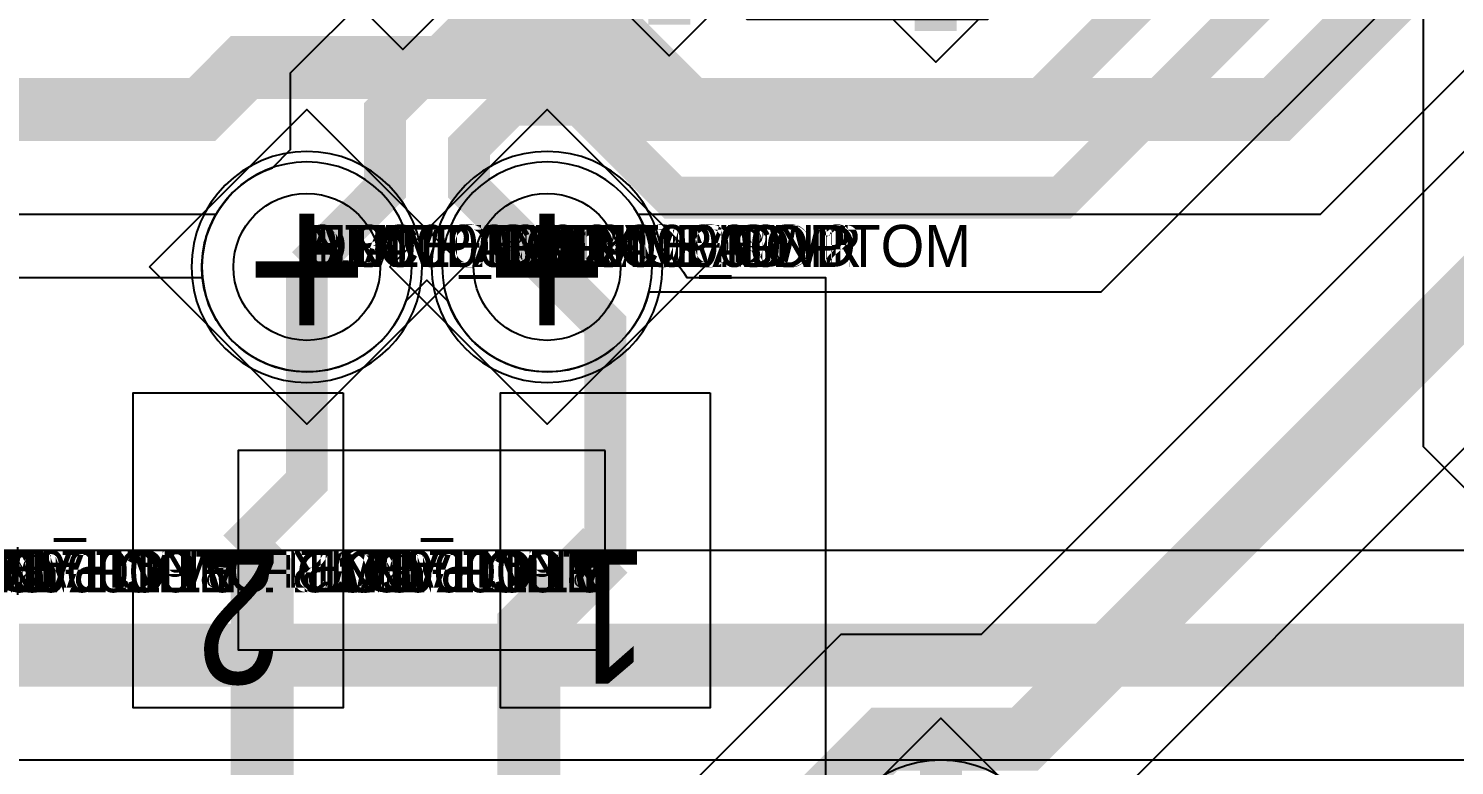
# Model space of a CAD drawing. Extents: x 0 to 323, y 0 to 320.
# Drawn here: x 139.61 to 146.41, y 211.63 to 215.14 of the extents above; entities that cross this region are included whole.
import ezdxf
from ezdxf.enums import TextEntityAlignment as Align

# ---------------------------------------------------------------- set-up
doc = ezdxf.new("R2010")
doc.units = 0
doc.header["$MEASUREMENT"] = 0
doc.layers.get('0').update_dxf_attribs({"linetype": 'CONTINUOUS'})
for name, color, linetype in [('CDN_FIGURES', 7, 'CONTINUOUS'), ('ETCH_BOTTOM', 7, 'CONTINUOUS'), ('ETCH_GND', 3, 'CONTINUOUS'), ('ETCH_INT1', 4, 'CONTINUOUS'), ('ETCH_INT2', 5, 'CONTINUOUS'), ('ETCH_PWR', 6, 'CONTINUOUS'), ('ETCH_TOP', 2, 'CONTINUOUS'), ('MANUFACTURING_NCLEGEND-1-6', 8, 'CONTINUOUS'), ('PACKAGE_GEOMETRY_ASSEMBLY_TOP', 11, 'CONTINUOUS'), ('PACKAGE_GEOMETRY_PIN_NUMBER', 9, 'CONTINUOUS')]:
    doc.layers.add(name, color=color, linetype=linetype)

# ---------------------------------------------------------------- blocks, each defined once
blk = doc.blocks.new('PAD_INFO')
for tag in ['SHAPE_TYPE', 'PAD_HEIGHT', 'PAD_LAYER', 'PAD_TYPE', 'PAD_WIDTH']:
    blk.add_attdef(tag, (0, 0), '', height=0.2)
at = {"flags": 2}
blk.add_attdef('CDN_TYPE', (0, 0), '', height=0.2, dxfattribs=at)
blk = doc.blocks.new('DRILL_INFO')
at = {"flags": 2}
blk.add_attdef('CDN_TYPE', (0, 0), '', height=0.2, dxfattribs=at)
for tag in ['FSHAPE', 'FCHAR', 'DRILL_HEIGHT', 'DIAMETER', 'PLATED', 'DRILL_WIDTH']:
    blk.add_attdef(tag, (0, 0), '', height=0.2)
blk = doc.blocks.new('VIA0700X0300')
at = {"layer": 'ETCH_BOTTOM'}
blk.add_circle((0, 0), 0.35, dxfattribs=at)
at = {"layer": 'ETCH_GND'}
blk.add_circle((0, 0), 0.35, dxfattribs=at)
at = {"layer": 'ETCH_INT1'}
blk.add_circle((0, 0), 0.35, dxfattribs=at)
at = {"layer": 'ETCH_INT2'}
blk.add_circle((0, 0), 0.35, dxfattribs=at)
at = {"layer": 'ETCH_PWR'}
blk.add_circle((0, 0), 0.35, dxfattribs=at)
at = {"layer": 'ETCH_TOP'}
blk.add_circle((0, 0), 0.35, dxfattribs=at)
ref = blk.add_blockref('PAD_INFO', (0, 0))
ref.add_attrib('PAD_LAYER', 'ETCH_TOP', (0, 0), dxfattribs={"height": 0.2})
ref.add_attrib('SHAPE_TYPE', 'NULL', (0, 0), dxfattribs={"height": 0.2})
ref.add_attrib('PAD_TYPE', 'ANTIPAD', (0, 0), dxfattribs={"height": 0.2})
ref.add_attrib('PAD_WIDTH', '0.000000', (0, 0), dxfattribs={"height": 0.2})
ref.add_attrib('PAD_HEIGHT', '0.000000', (0, 0), dxfattribs={"height": 0.2})
ref = blk.add_blockref('PAD_INFO', (0, 0))
ref.add_attrib('PAD_LAYER', 'ETCH_GND', (0, 0), dxfattribs={"height": 0.2})
ref.add_attrib('SHAPE_TYPE', 'NULL', (0, 0), dxfattribs={"height": 0.2})
ref.add_attrib('PAD_TYPE', 'ANTIPAD', (0, 0), dxfattribs={"height": 0.2})
ref.add_attrib('PAD_WIDTH', '0.000000', (0, 0), dxfattribs={"height": 0.2})
ref.add_attrib('PAD_HEIGHT', '0.000000', (0, 0), dxfattribs={"height": 0.2})
ref = blk.add_blockref('PAD_INFO', (0, 0))
ref.add_attrib('PAD_LAYER', 'ETCH_INT1', (0, 0), dxfattribs={"height": 0.2})
ref.add_attrib('SHAPE_TYPE', 'NULL', (0, 0), dxfattribs={"height": 0.2})
ref.add_attrib('PAD_TYPE', 'ANTIPAD', (0, 0), dxfattribs={"height": 0.2})
ref.add_attrib('PAD_WIDTH', '0.000000', (0, 0), dxfattribs={"height": 0.2})
ref.add_attrib('PAD_HEIGHT', '0.000000', (0, 0), dxfattribs={"height": 0.2})
ref = blk.add_blockref('PAD_INFO', (0, 0))
ref.add_attrib('PAD_LAYER', 'ETCH_INT2', (0, 0), dxfattribs={"height": 0.2})
ref.add_attrib('SHAPE_TYPE', 'NULL', (0, 0), dxfattribs={"height": 0.2})
ref.add_attrib('PAD_TYPE', 'ANTIPAD', (0, 0), dxfattribs={"height": 0.2})
ref.add_attrib('PAD_WIDTH', '0.000000', (0, 0), dxfattribs={"height": 0.2})
ref.add_attrib('PAD_HEIGHT', '0.000000', (0, 0), dxfattribs={"height": 0.2})
ref = blk.add_blockref('PAD_INFO', (0, 0))
ref.add_attrib('PAD_LAYER', 'ETCH_PWR', (0, 0), dxfattribs={"height": 0.2})
ref.add_attrib('SHAPE_TYPE', 'NULL', (0, 0), dxfattribs={"height": 0.2})
ref.add_attrib('PAD_TYPE', 'ANTIPAD', (0, 0), dxfattribs={"height": 0.2})
ref.add_attrib('PAD_WIDTH', '0.000000', (0, 0), dxfattribs={"height": 0.2})
ref.add_attrib('PAD_HEIGHT', '0.000000', (0, 0), dxfattribs={"height": 0.2})
ref = blk.add_blockref('PAD_INFO', (0, 0))
ref.add_attrib('PAD_LAYER', 'ETCH_BOTTOM', (0, 0), dxfattribs={"height": 0.2})
ref.add_attrib('SHAPE_TYPE', 'NULL', (0, 0), dxfattribs={"height": 0.2})
ref.add_attrib('PAD_TYPE', 'ANTIPAD', (0, 0), dxfattribs={"height": 0.2})
ref.add_attrib('PAD_WIDTH', '0.000000', (0, 0), dxfattribs={"height": 0.2})
ref.add_attrib('PAD_HEIGHT', '0.000000', (0, 0), dxfattribs={"height": 0.2})
ref = blk.add_blockref('PAD_INFO', (0, 0))
ref.add_attrib('PAD_LAYER', 'ETCH_TOP', (0, 0), dxfattribs={"height": 0.2})
ref.add_attrib('SHAPE_TYPE', 'NULL', (0, 0), dxfattribs={"height": 0.2})
ref.add_attrib('PAD_TYPE', 'THERMAL', (0, 0), dxfattribs={"height": 0.2})
ref.add_attrib('PAD_WIDTH', '0.000000', (0, 0), dxfattribs={"height": 0.2})
ref.add_attrib('PAD_HEIGHT', '0.000000', (0, 0), dxfattribs={"height": 0.2})
ref = blk.add_blockref('PAD_INFO', (0, 0))
ref.add_attrib('PAD_LAYER', 'ETCH_GND', (0, 0), dxfattribs={"height": 0.2})
ref.add_attrib('SHAPE_TYPE', 'NULL', (0, 0), dxfattribs={"height": 0.2})
ref.add_attrib('PAD_TYPE', 'THERMAL', (0, 0), dxfattribs={"height": 0.2})
ref.add_attrib('PAD_WIDTH', '0.000000', (0, 0), dxfattribs={"height": 0.2})
ref.add_attrib('PAD_HEIGHT', '0.000000', (0, 0), dxfattribs={"height": 0.2})
ref = blk.add_blockref('PAD_INFO', (0, 0))
ref.add_attrib('PAD_LAYER', 'ETCH_INT1', (0, 0), dxfattribs={"height": 0.2})
ref.add_attrib('SHAPE_TYPE', 'NULL', (0, 0), dxfattribs={"height": 0.2})
ref.add_attrib('PAD_TYPE', 'THERMAL', (0, 0), dxfattribs={"height": 0.2})
ref.add_attrib('PAD_WIDTH', '0.000000', (0, 0), dxfattribs={"height": 0.2})
ref.add_attrib('PAD_HEIGHT', '0.000000', (0, 0), dxfattribs={"height": 0.2})
ref = blk.add_blockref('PAD_INFO', (0, 0))
ref.add_attrib('PAD_LAYER', 'ETCH_INT2', (0, 0), dxfattribs={"height": 0.2})
ref.add_attrib('SHAPE_TYPE', 'NULL', (0, 0), dxfattribs={"height": 0.2})
ref.add_attrib('PAD_TYPE', 'THERMAL', (0, 0), dxfattribs={"height": 0.2})
ref.add_attrib('PAD_WIDTH', '0.000000', (0, 0), dxfattribs={"height": 0.2})
ref.add_attrib('PAD_HEIGHT', '0.000000', (0, 0), dxfattribs={"height": 0.2})
ref = blk.add_blockref('PAD_INFO', (0, 0))
ref.add_attrib('PAD_LAYER', 'ETCH_PWR', (0, 0), dxfattribs={"height": 0.2})
ref.add_attrib('SHAPE_TYPE', 'NULL', (0, 0), dxfattribs={"height": 0.2})
ref.add_attrib('PAD_TYPE', 'THERMAL', (0, 0), dxfattribs={"height": 0.2})
ref.add_attrib('PAD_WIDTH', '0.000000', (0, 0), dxfattribs={"height": 0.2})
ref.add_attrib('PAD_HEIGHT', '0.000000', (0, 0), dxfattribs={"height": 0.2})
ref = blk.add_blockref('PAD_INFO', (0, 0))
ref.add_attrib('PAD_LAYER', 'ETCH_BOTTOM', (0, 0), dxfattribs={"height": 0.2})
ref.add_attrib('SHAPE_TYPE', 'NULL', (0, 0), dxfattribs={"height": 0.2})
ref.add_attrib('PAD_TYPE', 'THERMAL', (0, 0), dxfattribs={"height": 0.2})
ref.add_attrib('PAD_WIDTH', '0.000000', (0, 0), dxfattribs={"height": 0.2})
ref.add_attrib('PAD_HEIGHT', '0.000000', (0, 0), dxfattribs={"height": 0.2})
ref = blk.add_blockref('PAD_INFO', (0, 0))
ref.add_attrib('PAD_LAYER', 'ETCH_TOP', (0, 0), dxfattribs={"height": 0.2})
ref.add_attrib('SHAPE_TYPE', 'CIRCLE', (0, 0), dxfattribs={"height": 0.2})
ref.add_attrib('PAD_TYPE', 'REGULAR', (0, 0), dxfattribs={"height": 0.2})
ref.add_attrib('PAD_WIDTH', '0.700000', (0, 0), dxfattribs={"height": 0.2})
ref.add_attrib('PAD_HEIGHT', '0.700000', (0, 0), dxfattribs={"height": 0.2})
ref = blk.add_blockref('PAD_INFO', (0, 0))
ref.add_attrib('PAD_LAYER', 'ETCH_GND', (0, 0), dxfattribs={"height": 0.2})
ref.add_attrib('SHAPE_TYPE', 'CIRCLE', (0, 0), dxfattribs={"height": 0.2})
ref.add_attrib('PAD_TYPE', 'REGULAR', (0, 0), dxfattribs={"height": 0.2})
ref.add_attrib('PAD_WIDTH', '0.700000', (0, 0), dxfattribs={"height": 0.2})
ref.add_attrib('PAD_HEIGHT', '0.700000', (0, 0), dxfattribs={"height": 0.2})
ref = blk.add_blockref('PAD_INFO', (0, 0))
ref.add_attrib('PAD_LAYER', 'ETCH_INT1', (0, 0), dxfattribs={"height": 0.2})
ref.add_attrib('SHAPE_TYPE', 'CIRCLE', (0, 0), dxfattribs={"height": 0.2})
ref.add_attrib('PAD_TYPE', 'REGULAR', (0, 0), dxfattribs={"height": 0.2})
ref.add_attrib('PAD_WIDTH', '0.700000', (0, 0), dxfattribs={"height": 0.2})
ref.add_attrib('PAD_HEIGHT', '0.700000', (0, 0), dxfattribs={"height": 0.2})
ref = blk.add_blockref('PAD_INFO', (0, 0))
ref.add_attrib('PAD_LAYER', 'ETCH_INT2', (0, 0), dxfattribs={"height": 0.2})
ref.add_attrib('SHAPE_TYPE', 'CIRCLE', (0, 0), dxfattribs={"height": 0.2})
ref.add_attrib('PAD_TYPE', 'REGULAR', (0, 0), dxfattribs={"height": 0.2})
ref.add_attrib('PAD_WIDTH', '0.700000', (0, 0), dxfattribs={"height": 0.2})
ref.add_attrib('PAD_HEIGHT', '0.700000', (0, 0), dxfattribs={"height": 0.2})
ref = blk.add_blockref('PAD_INFO', (0, 0))
ref.add_attrib('PAD_LAYER', 'ETCH_PWR', (0, 0), dxfattribs={"height": 0.2})
ref.add_attrib('SHAPE_TYPE', 'CIRCLE', (0, 0), dxfattribs={"height": 0.2})
ref.add_attrib('PAD_TYPE', 'REGULAR', (0, 0), dxfattribs={"height": 0.2})
ref.add_attrib('PAD_WIDTH', '0.700000', (0, 0), dxfattribs={"height": 0.2})
ref.add_attrib('PAD_HEIGHT', '0.700000', (0, 0), dxfattribs={"height": 0.2})
ref = blk.add_blockref('PAD_INFO', (0, 0))
ref.add_attrib('PAD_LAYER', 'ETCH_BOTTOM', (0, 0), dxfattribs={"height": 0.2})
ref.add_attrib('SHAPE_TYPE', 'CIRCLE', (0, 0), dxfattribs={"height": 0.2})
ref.add_attrib('PAD_TYPE', 'REGULAR', (0, 0), dxfattribs={"height": 0.2})
ref.add_attrib('PAD_WIDTH', '0.700000', (0, 0), dxfattribs={"height": 0.2})
ref.add_attrib('PAD_HEIGHT', '0.700000', (0, 0), dxfattribs={"height": 0.2})
ref = blk.add_blockref('DRILL_INFO', (0, 0))
ref.add_attrib('DIAMETER', '0.300000', (0, 0), dxfattribs={"height": 0.2})
ref.add_attrib('PLATED', 'PLATED', (0, 0), dxfattribs={"height": 0.2})
ref.add_attrib('FSHAPE', 'DIAMOND', (0, 0), dxfattribs={"height": 0.2})
ref.add_attrib('FCHAR', '+', (0, 0), dxfattribs={"height": 0.2})
ref.add_attrib('DRILL_WIDTH', '1.500000', (0, 0), dxfattribs={"height": 0.2})
ref.add_attrib('DRILL_HEIGHT', '1.500000', (0, 0), dxfattribs={"height": 0.2})
for tag in ['CDN_TYPE', 'PIN']:
    blk.add_attdef(tag, (0, 0), '', height=0.2)
at = {"flags": 2}
for tag in ['PSTKNAME', 'BBV']:
    blk.add_attdef(tag, (0, 0), '', height=0.2, dxfattribs=at)
blk = doc.blocks.new('FIGURE_DIAMOND')
at = {"layer": 'CDN_FIGURES'}
blk.add_lwpolyline([(-0.5, 0), (0, 0.5), (0.5, 0), (0, -0.5)], close=True, dxfattribs=at)
blk = doc.blocks.new('RC1000X1500TS')
at = {"layer": 'ETCH_TOP'}
blk.add_lwpolyline([(-0.5, -0.75), (-0.5, 0.75), (0.5, 0.75), (0.5, -0.75)], close=True, dxfattribs=at)
ref = blk.add_blockref('PAD_INFO', (0, 0))
ref.add_attrib('PAD_LAYER', 'ETCH_TOP', (0, 0), dxfattribs={"height": 0.2})
ref.add_attrib('SHAPE_TYPE', 'NULL', (0, 0), dxfattribs={"height": 0.2})
ref.add_attrib('PAD_TYPE', 'ANTIPAD', (0, 0), dxfattribs={"height": 0.2})
ref.add_attrib('PAD_WIDTH', '0.000000', (0, 0), dxfattribs={"height": 0.2})
ref.add_attrib('PAD_HEIGHT', '0.000000', (0, 0), dxfattribs={"height": 0.2})
ref = blk.add_blockref('PAD_INFO', (0, 0))
ref.add_attrib('PAD_LAYER', 'ETCH_GND', (0, 0), dxfattribs={"height": 0.2})
ref.add_attrib('SHAPE_TYPE', 'NULL', (0, 0), dxfattribs={"height": 0.2})
ref.add_attrib('PAD_TYPE', 'ANTIPAD', (0, 0), dxfattribs={"height": 0.2})
ref.add_attrib('PAD_WIDTH', '0.000000', (0, 0), dxfattribs={"height": 0.2})
ref.add_attrib('PAD_HEIGHT', '0.000000', (0, 0), dxfattribs={"height": 0.2})
ref = blk.add_blockref('PAD_INFO', (0, 0))
ref.add_attrib('PAD_LAYER', 'ETCH_INT1', (0, 0), dxfattribs={"height": 0.2})
ref.add_attrib('SHAPE_TYPE', 'NULL', (0, 0), dxfattribs={"height": 0.2})
ref.add_attrib('PAD_TYPE', 'ANTIPAD', (0, 0), dxfattribs={"height": 0.2})
ref.add_attrib('PAD_WIDTH', '0.000000', (0, 0), dxfattribs={"height": 0.2})
ref.add_attrib('PAD_HEIGHT', '0.000000', (0, 0), dxfattribs={"height": 0.2})
ref = blk.add_blockref('PAD_INFO', (0, 0))
ref.add_attrib('PAD_LAYER', 'ETCH_INT2', (0, 0), dxfattribs={"height": 0.2})
ref.add_attrib('SHAPE_TYPE', 'NULL', (0, 0), dxfattribs={"height": 0.2})
ref.add_attrib('PAD_TYPE', 'ANTIPAD', (0, 0), dxfattribs={"height": 0.2})
ref.add_attrib('PAD_WIDTH', '0.000000', (0, 0), dxfattribs={"height": 0.2})
ref.add_attrib('PAD_HEIGHT', '0.000000', (0, 0), dxfattribs={"height": 0.2})
ref = blk.add_blockref('PAD_INFO', (0, 0))
ref.add_attrib('PAD_LAYER', 'ETCH_PWR', (0, 0), dxfattribs={"height": 0.2})
ref.add_attrib('SHAPE_TYPE', 'NULL', (0, 0), dxfattribs={"height": 0.2})
ref.add_attrib('PAD_TYPE', 'ANTIPAD', (0, 0), dxfattribs={"height": 0.2})
ref.add_attrib('PAD_WIDTH', '0.000000', (0, 0), dxfattribs={"height": 0.2})
ref.add_attrib('PAD_HEIGHT', '0.000000', (0, 0), dxfattribs={"height": 0.2})
ref = blk.add_blockref('PAD_INFO', (0, 0))
ref.add_attrib('PAD_LAYER', 'ETCH_BOTTOM', (0, 0), dxfattribs={"height": 0.2})
ref.add_attrib('SHAPE_TYPE', 'NULL', (0, 0), dxfattribs={"height": 0.2})
ref.add_attrib('PAD_TYPE', 'ANTIPAD', (0, 0), dxfattribs={"height": 0.2})
ref.add_attrib('PAD_WIDTH', '0.000000', (0, 0), dxfattribs={"height": 0.2})
ref.add_attrib('PAD_HEIGHT', '0.000000', (0, 0), dxfattribs={"height": 0.2})
ref = blk.add_blockref('PAD_INFO', (0, 0))
ref.add_attrib('PAD_LAYER', 'ETCH_TOP', (0, 0), dxfattribs={"height": 0.2})
ref.add_attrib('SHAPE_TYPE', 'NULL', (0, 0), dxfattribs={"height": 0.2})
ref.add_attrib('PAD_TYPE', 'THERMAL', (0, 0), dxfattribs={"height": 0.2})
ref.add_attrib('PAD_WIDTH', '0.000000', (0, 0), dxfattribs={"height": 0.2})
ref.add_attrib('PAD_HEIGHT', '0.000000', (0, 0), dxfattribs={"height": 0.2})
ref = blk.add_blockref('PAD_INFO', (0, 0))
ref.add_attrib('PAD_LAYER', 'ETCH_GND', (0, 0), dxfattribs={"height": 0.2})
ref.add_attrib('SHAPE_TYPE', 'NULL', (0, 0), dxfattribs={"height": 0.2})
ref.add_attrib('PAD_TYPE', 'THERMAL', (0, 0), dxfattribs={"height": 0.2})
ref.add_attrib('PAD_WIDTH', '0.000000', (0, 0), dxfattribs={"height": 0.2})
ref.add_attrib('PAD_HEIGHT', '0.000000', (0, 0), dxfattribs={"height": 0.2})
ref = blk.add_blockref('PAD_INFO', (0, 0))
ref.add_attrib('PAD_LAYER', 'ETCH_INT1', (0, 0), dxfattribs={"height": 0.2})
ref.add_attrib('SHAPE_TYPE', 'NULL', (0, 0), dxfattribs={"height": 0.2})
ref.add_attrib('PAD_TYPE', 'THERMAL', (0, 0), dxfattribs={"height": 0.2})
ref.add_attrib('PAD_WIDTH', '0.000000', (0, 0), dxfattribs={"height": 0.2})
ref.add_attrib('PAD_HEIGHT', '0.000000', (0, 0), dxfattribs={"height": 0.2})
ref = blk.add_blockref('PAD_INFO', (0, 0))
ref.add_attrib('PAD_LAYER', 'ETCH_INT2', (0, 0), dxfattribs={"height": 0.2})
ref.add_attrib('SHAPE_TYPE', 'NULL', (0, 0), dxfattribs={"height": 0.2})
ref.add_attrib('PAD_TYPE', 'THERMAL', (0, 0), dxfattribs={"height": 0.2})
ref.add_attrib('PAD_WIDTH', '0.000000', (0, 0), dxfattribs={"height": 0.2})
ref.add_attrib('PAD_HEIGHT', '0.000000', (0, 0), dxfattribs={"height": 0.2})
ref = blk.add_blockref('PAD_INFO', (0, 0))
ref.add_attrib('PAD_LAYER', 'ETCH_PWR', (0, 0), dxfattribs={"height": 0.2})
ref.add_attrib('SHAPE_TYPE', 'NULL', (0, 0), dxfattribs={"height": 0.2})
ref.add_attrib('PAD_TYPE', 'THERMAL', (0, 0), dxfattribs={"height": 0.2})
ref.add_attrib('PAD_WIDTH', '0.000000', (0, 0), dxfattribs={"height": 0.2})
ref.add_attrib('PAD_HEIGHT', '0.000000', (0, 0), dxfattribs={"height": 0.2})
ref = blk.add_blockref('PAD_INFO', (0, 0))
ref.add_attrib('PAD_LAYER', 'ETCH_BOTTOM', (0, 0), dxfattribs={"height": 0.2})
ref.add_attrib('SHAPE_TYPE', 'NULL', (0, 0), dxfattribs={"height": 0.2})
ref.add_attrib('PAD_TYPE', 'THERMAL', (0, 0), dxfattribs={"height": 0.2})
ref.add_attrib('PAD_WIDTH', '0.000000', (0, 0), dxfattribs={"height": 0.2})
ref.add_attrib('PAD_HEIGHT', '0.000000', (0, 0), dxfattribs={"height": 0.2})
ref = blk.add_blockref('PAD_INFO', (0, 0))
ref.add_attrib('PAD_LAYER', 'ETCH_GND', (0, 0), dxfattribs={"height": 0.2})
ref.add_attrib('SHAPE_TYPE', 'NULL', (0, 0), dxfattribs={"height": 0.2})
ref.add_attrib('PAD_TYPE', 'REGULAR', (0, 0), dxfattribs={"height": 0.2})
ref.add_attrib('PAD_WIDTH', '0.000000', (0, 0), dxfattribs={"height": 0.2})
ref.add_attrib('PAD_HEIGHT', '0.000000', (0, 0), dxfattribs={"height": 0.2})
ref = blk.add_blockref('PAD_INFO', (0, 0))
ref.add_attrib('PAD_LAYER', 'ETCH_INT1', (0, 0), dxfattribs={"height": 0.2})
ref.add_attrib('SHAPE_TYPE', 'NULL', (0, 0), dxfattribs={"height": 0.2})
ref.add_attrib('PAD_TYPE', 'REGULAR', (0, 0), dxfattribs={"height": 0.2})
ref.add_attrib('PAD_WIDTH', '0.000000', (0, 0), dxfattribs={"height": 0.2})
ref.add_attrib('PAD_HEIGHT', '0.000000', (0, 0), dxfattribs={"height": 0.2})
ref = blk.add_blockref('PAD_INFO', (0, 0))
ref.add_attrib('PAD_LAYER', 'ETCH_INT2', (0, 0), dxfattribs={"height": 0.2})
ref.add_attrib('SHAPE_TYPE', 'NULL', (0, 0), dxfattribs={"height": 0.2})
ref.add_attrib('PAD_TYPE', 'REGULAR', (0, 0), dxfattribs={"height": 0.2})
ref.add_attrib('PAD_WIDTH', '0.000000', (0, 0), dxfattribs={"height": 0.2})
ref.add_attrib('PAD_HEIGHT', '0.000000', (0, 0), dxfattribs={"height": 0.2})
ref = blk.add_blockref('PAD_INFO', (0, 0))
ref.add_attrib('PAD_LAYER', 'ETCH_PWR', (0, 0), dxfattribs={"height": 0.2})
ref.add_attrib('SHAPE_TYPE', 'NULL', (0, 0), dxfattribs={"height": 0.2})
ref.add_attrib('PAD_TYPE', 'REGULAR', (0, 0), dxfattribs={"height": 0.2})
ref.add_attrib('PAD_WIDTH', '0.000000', (0, 0), dxfattribs={"height": 0.2})
ref.add_attrib('PAD_HEIGHT', '0.000000', (0, 0), dxfattribs={"height": 0.2})
ref = blk.add_blockref('PAD_INFO', (0, 0))
ref.add_attrib('PAD_LAYER', 'ETCH_BOTTOM', (0, 0), dxfattribs={"height": 0.2})
ref.add_attrib('SHAPE_TYPE', 'NULL', (0, 0), dxfattribs={"height": 0.2})
ref.add_attrib('PAD_TYPE', 'REGULAR', (0, 0), dxfattribs={"height": 0.2})
ref.add_attrib('PAD_WIDTH', '0.000000', (0, 0), dxfattribs={"height": 0.2})
ref.add_attrib('PAD_HEIGHT', '0.000000', (0, 0), dxfattribs={"height": 0.2})
ref = blk.add_blockref('DRILL_INFO', (0, 0))
ref.add_attrib('DIAMETER', '0.000000', (0, 0), dxfattribs={"height": 0.2})
ref.add_attrib('PLATED', 'PLATED', (0, 0), dxfattribs={"height": 0.2})
ref.add_attrib('FSHAPE', 'NULL', (0, 0), dxfattribs={"height": 0.2})
ref.add_attrib('DRILL_WIDTH', '0.000000', (0, 0), dxfattribs={"height": 0.2})
ref.add_attrib('DRILL_HEIGHT', '0.000000', (0, 0), dxfattribs={"height": 0.2})
ref = blk.add_blockref('PAD_INFO', (0, 0))
ref.add_attrib('PAD_LAYER', 'ETCH_TOP', (0, 0), dxfattribs={"height": 0.2})
ref.add_attrib('SHAPE_TYPE', 'RECTANGLE', (0, 0), dxfattribs={"height": 0.2})
ref.add_attrib('PAD_TYPE', 'REGULAR', (0, 0), dxfattribs={"height": 0.2})
ref.add_attrib('PAD_WIDTH', '1.000000', (0, 0), dxfattribs={"height": 0.2})
ref.add_attrib('PAD_HEIGHT', '1.500000', (0, 0), dxfattribs={"height": 0.2})
for tag in ['CDN_TYPE', 'PIN']:
    blk.add_attdef(tag, (0, 0), '', height=0.2)
at = {"flags": 2}
for tag in ['PSTKNAME', 'BBV']:
    blk.add_attdef(tag, (0, 0), '', height=0.2, dxfattribs=at)
blk = doc.blocks.new('F56')
at = {"layer": 'PACKAGE_GEOMETRY_ASSEMBLY_TOP'}
blk.add_lwpolyline([(0, -0.475), (1.75, -0.475), (1.75, 0.475), (0, 0.475)], close=True, dxfattribs=at)
at = {"layer": 'ETCH_TOP'}
ref = blk.add_blockref('RC1000X1500TS', (0, 0), dxfattribs=at)
ref.add_attrib('CDN_TYPE', 'PIN', (0, 0), dxfattribs={"height": 0.2})
ref.add_attrib('PIN', '1', (0, 0), dxfattribs={"height": 0.2})
ref = blk.add_blockref('RC1000X1500TS', (1.75, 0), dxfattribs=at)
ref.add_attrib('CDN_TYPE', 'PIN', (0, 0), dxfattribs={"height": 0.2})
ref.add_attrib('PIN', '2', (0, 0), dxfattribs={"height": 0.2})
at = {"flags": 2}
for tag in ['SYMBOL_TYPE', 'CDN_TYPE', 'REFDES']:
    blk.add_attdef(tag, (0, 0), '', height=0.2, dxfattribs=at)

msp = doc.modelspace()

# ---------------------------------------------------------------- linework, layer by layer
at = {"layer": 'ETCH_BOTTOM'}
for points, format in [([(151.6075, 207.8034), (146.2625, 213.1484), (146.2625, 219.6484), (142.0538, 223.857, -0.260264), (141.7127, 223.4431), (141.7127, 222.6554), (137.8625, 222.6554), (137.8625, 225.2556), (138.2668, 225.2556, -0.606295), (139.2819, 225.5748), (139.3369, 225.5198, -0.129547), (139.4909, 225.2556), (140.8975, 225.2556), (140.8975, 227.0113, -1.558329), (141.8977, 227.0113), (141.8977, 225.4276), (142.1579, 225.1674, -1.508161), (142.8745, 224.4508), (147.2627, 220.0626)], "xyb"), ([(141.3976, 215.1897, 0.2, 0.2, 0), (141.3976, 215.7905, 0.2, 0.2, 0)], "xyseb"), ([(142.6676, 215.1597, 0.2, 0.2, 0), (142.6676, 215.7605, 0.2, 0.2, 0)], "xyseb"), ([(143.9376, 215.1297, 0.2, 0.2, 0), (143.9376, 215.7305, 0.2, 0.2, 0)], "xyseb"), ([(143.9626, 211.1055, 0.2, 0.2, 0), (143.9626, 211.7063, 0.2, 0.2, 0)], "xyseb")]:
    msp.add_lwpolyline(points, format=format, dxfattribs=at)
for points in [[(141.4902, 214.0055, 1), (140.39, 214.0055, 1)], [(142.6353, 214.0055, 1), (141.5351, 214.0055, 1)], [(144.5127, 211.1055, 1), (143.4125, 211.1055, 1)]]:
    msp.add_lwpolyline(points, format="xyb", close=True, dxfattribs=at)
at = {"layer": 'ETCH_GND'}
for points in [[(141.4402, 214.0055, 1), (140.44, 214.0055, 1)], [(142.5853, 214.0055, 1), (141.5851, 214.0055, 1)]]:
    msp.add_lwpolyline(points, format="xyb", close=True, dxfattribs=at)
at = {"layer": 'ETCH_INT1'}
for points, format in [([(142.0852, 214.0055, 0.2, 0.2, 0), (141.7126, 214.3781, 0.2, 0.2, 0), (141.7126, 214.5781, 0.2, 0.2, 0), (141.9126, 214.7781, 0.2, 0.2, 0), (142.2426, 214.7781, 0.2, 0.2, 0), (142.6852, 214.3355, 0.2, 0.2, 0), (144.5383, 214.3355, 0.2, 0.2, 0), (145.9468, 215.744, 0.2, 0.2, 0), (145.9468, 218.2512, 0.2, 0.2, 0), (144.5226, 219.6755, 0.2, 0.2, 0), (144.5226, 224.8812, 0.2, 0.2, 0), (142.3976, 227.0062, 0.2, 0.2, 0), (142.3976, 228.9162, 0.2, 0.2, 0), (138.1083, 233.2055, 0.2, 0.2, 0), (136.514, 233.2055, 0.2, 0.2, 0), (136.154, 233.5655, 0.2, 0.2, 0), (123.2712, 233.5655, 0.2, 0.2, 0)], "xyseb"), ([(123.4369, 233.1655, 0.2, 0.2, 0), (135.9883, 233.1655, 0.2, 0.2, 0), (136.3483, 232.8055, 0.2, 0.2, 0), (137.9426, 232.8055, 0.2, 0.2, 0), (141.9976, 228.7505, 0.2, 0.2, 0), (141.9976, 226.8405, 0.2, 0.2, 0), (144.1226, 224.7155, 0.2, 0.2, 0), (144.1226, 219.5098, 0.2, 0.2, 0), (145.5468, 218.0855, 0.2, 0.2, 0), (145.5468, 215.9097, 0.2, 0.2, 0), (144.3726, 214.7355, 0.2, 0.2, 0), (142.8509, 214.7355, 0.2, 0.2, 0), (142.4083, 215.1781, 0.2, 0.2, 0), (141.7469, 215.1781, 0.2, 0.2, 0), (141.3126, 214.7438, 0.2, 0.2, 0), (141.3126, 214.378, 0.2, 0.2, 0), (140.9401, 214.0055, 0.2, 0.2, 0)], "xyseb"), ([(144.9727, 225.0676), (144.9727, 219.8619), (146.3969, 218.4376), (146.3969, 215.5576), (144.7247, 213.8854), (142.5707, 213.8854, -0.746392), (141.6128, 213.8414), (141.5126, 213.9415), (141.4125, 213.8414, -1.595499), (140.776, 214.4779), (140.8625, 214.5644), (140.8625, 214.9302), (141.2461, 215.3139, -2.453618), (141.8706, 215.6282), (142.1853, 215.6282, -2.077995), (142.9034, 215.3195), (143.0373, 215.1856), (144.1862, 215.1856), (145.0967, 216.0961), (145.0967, 217.8991), (143.6725, 219.3234), (143.6725, 224.5291)], "xyb")]:
    msp.add_lwpolyline(points, format=format, dxfattribs=at)
at = {"layer": 'ETCH_INT2'}
for points, format in [([(127.606, 195.5868), (142.8125, 210.7933), (142.8125, 211.5819), (143.4862, 212.2556), (144.1555, 212.2556), (147.5125, 215.6126), (147.5125, 223.1555, -1), (148.5127, 223.1555), (148.5127, 215.1984), (144.5697, 211.2554), (144.4397, 211.2554, -0.606125), (143.8127, 210.6284), (143.8127, 210.3791), (127.639, 194.2054)], "xyb"), ([(148.0126, 223.1555, 0.3, 0.3, 0), (148.0126, 215.4055, 0.3, 0.3, 0), (144.3626, 211.7555, 0.3, 0.3, 0), (143.6933, 211.7555, 0.3, 0.3, 0), (143.3126, 211.3748, 0.3, 0.3, 0), (143.3126, 210.5862, 0.3, 0.3, 0), (127.4319, 194.7055, 0.3, 0.3, 0)], "xyseb")]:
    msp.add_lwpolyline(points, format=format, dxfattribs=at)
for points in [[(141.4402, 214.0055, 1), (140.44, 214.0055, 1)], [(142.5853, 214.0055, 1), (141.5851, 214.0055, 1)]]:
    msp.add_lwpolyline(points, format="xyb", close=True, dxfattribs=at)
at = {"layer": 'ETCH_PWR'}
for points in [[(141.4402, 214.0055, 1), (140.44, 214.0055, 1)], [(142.5853, 214.0055, 1), (141.5851, 214.0055, 1)]]:
    msp.add_lwpolyline(points, format="xyb", close=True, dxfattribs=at)
for points, format in [([(149.2626, 212.1555, 0.3, 0.3, 0), (118.3126, 212.1555, 0.3, 0.3, 0), (117.9126, 212.5555, 0.3, 0.3, 0), (117.8626, 212.5555, 0.3, 0.3, 0)], "xyseb"), ([(118.5197, 212.6556), (149.2626, 212.6556, -1), (149.2626, 211.6554), (149.2626, 211.6554), (118.1055, 211.6554)], "xyb")]:
    msp.add_lwpolyline(points, format=format, dxfattribs=at)
at = {"layer": 'ETCH_TOP'}
for points, format in [([(86.9343, 214.7555, 0.3, 0.3, 0), (140.4409, 214.7555, 0.3, 0.3, 0), (140.6409, 214.9555, 0.3, 0.3, 0), (142.3843, 214.9555, 0.3, 0.3, 0), (142.5843, 214.7555, 0.3, 0.3, 0), (145.5626, 214.7555, 0.3, 0.3, 0), (150.0426, 219.2355, 0.3, 0.3, 0), (150.0426, 226.7062, 0.3, 0.3, 0), (150.0126, 226.7362, 0.3, 0.3, 0), (150.0126, 227.2748, 0.3, 0.3, 0), (150.3933, 227.6555, 0.3, 0.3, 0), (150.4357, 227.6555, 0.3, 0.3, 0), (152.4126, 229.6324, 0.3, 0.3, 0), (152.4126, 252.1555, 0.3, 0.3, 0), (154.1126, 253.8555, 0.3, 0.3, 0), (157.1126, 253.8555, 0.3, 0.3, 0)], "xyseb"), ([(151.7625, 192.4126), (151.7625, 211.9804), (149.731, 211.9804, -0.693763), (148.7942, 211.9804), (148.0625, 211.9804), (148.0625, 214.8306), (148.7625, 214.8306), (148.7625, 214.8555, -1), (149.7627, 214.8555), (149.7627, 214.8306), (151.5805, 214.8306), (151.859, 215.1091, -0.704943), (152.7102, 214.7056), (156.1125, 214.7056), (156.1125, 220.8484), (150.5427, 226.4182), (150.5427, 219.0284), (145.7697, 214.2554), (142.5184, 214.2554, -0.047261), (142.5576, 214.1696), (142.6809, 214.0464, -0.06397), (142.751, 213.9556), (143.4127, 213.9556), (143.4127, 211.3554)], "xyb"), ([(139.5625, 211.3554), (139.5625, 213.9556), (140.4425, 213.9556, -0.157069), (140.5069, 214.2554), (87.0649, 214.2554, -0.219153)], "xyb"), ([(140.9401, 214.0055, 0.2, 0.2, 0), (140.9401, 212.983, 0.2, 0.2, 0), (140.6126, 212.6555, 0.2, 0.2, 0)], "xyseb"), ([(142.0852, 214.0055, 0.2, 0.2, 0), (142.3626, 213.7281, 0.2, 0.2, 0), (142.3626, 212.6555, 0.2, 0.2, 0)], "xyseb"), ([(140.6126, 212.6555, 0.3, 0.3, 0), (140.7276, 212.5405, 0.3, 0.3, 0), (140.7276, 210.132, 0.3, 0.3, 0)], "xyseb"), ([(142.3626, 212.6555, 0.3, 0.3, 0), (141.9976, 212.2905, 0.3, 0.3, 0), (141.9976, 210.132, 0.3, 0.3, 0)], "xyseb")]:
    msp.add_lwpolyline(points, format=format, dxfattribs=at)

# ---------------------------------------------------------------- block references
at = {"rotation": 180}
msp.add_blockref('F56', (142.3626, 212.6555), dxfattribs=at)
at = {"layer": 'ETCH_TOP'}
for p in [(140.9401, 214.0055), (142.0852, 214.0055)]:
    msp.add_blockref('VIA0700X0300', p, dxfattribs=at)
at = {"layer": 'MANUFACTURING_NCLEGEND-1-6', "xscale": 1.5, "yscale": 1.5}
for p in [(141.3976, 215.7905), (142.6676, 215.7605), (143.9376, 215.7305), (140.9401, 214.0055), (142.0852, 214.0055), (143.9626, 211.1055)]:
    msp.add_blockref('FIGURE_DIAMOND', p, dxfattribs=at)

# ---------------------------------------------------------------- texts
at = {"layer": 'MANUFACTURING_NCLEGEND-1-6'}
for p in [(140.9401, 214.0055), (142.0852, 214.0055)]:
    msp.add_text('+', height=0.75, dxfattribs=at).set_placement(p, align=Align.MIDDLE_CENTER)
at = {"layer": 'PACKAGE_GEOMETRY_PIN_NUMBER', "width": 0.88}
for s, p in [('2', (140.6126, 212.6555)), ('1', (142.3626, 212.6555))]:
    msp.add_text(s, height=0.635, rotation=180, dxfattribs=at).set_placement(p, align=Align.CENTER)

doc.saveas('drawing.dxf')
